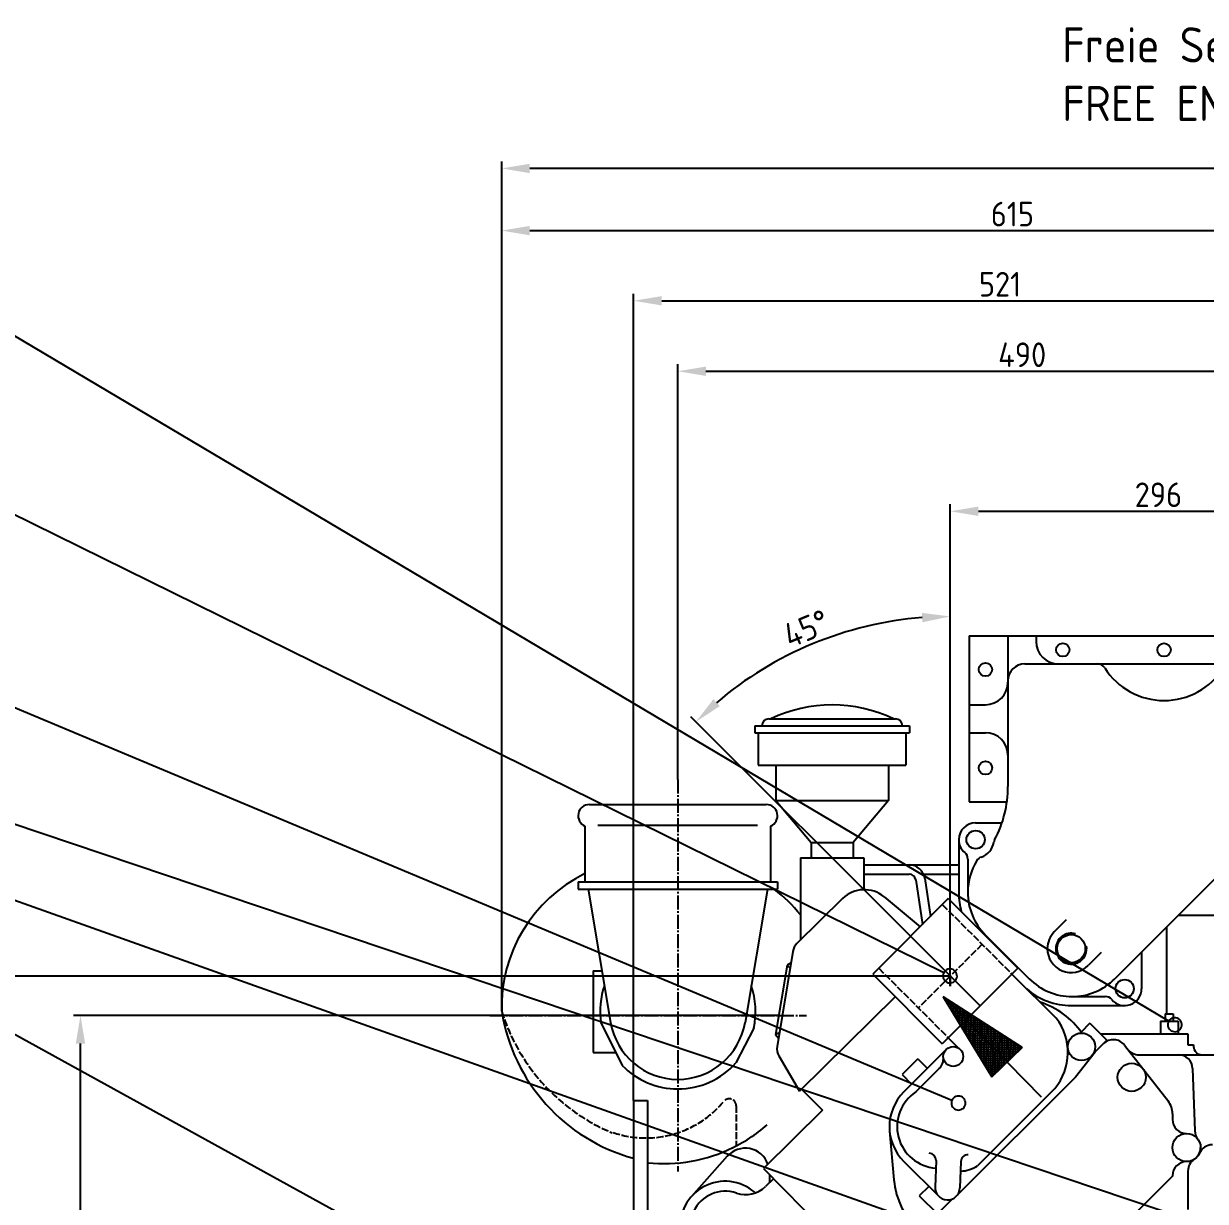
# Model space of a CAD drawing. Extents: x 138 to 6334, y 107 to 3959.
# Drawn here: x 2942 to 3782, y 3121 to 3959 of the extents above; entities that cross this region are included whole.
import ezdxf

# ---------------------------------------------------------------- set-up
doc = ezdxf.new("R2010")
doc.units = 0
doc.linetypes.add('GEN3', pattern=[6.25, 5, -1.25])
doc.linetypes.add('GEN7', pattern=[13.75, 10, -1.25, 1.25, -1.25])
doc.layers.get('0').update_dxf_attribs({"linetype": 'CONTINUOUS'})
doc.layers.get('DEFPOINTS').update_dxf_attribs({"linetype": 'CONTINUOUS'})
for name, color, linetype in [('15_108-0', 7, 'CONTINUOUS'), ('5', 3, 'CONTINUOUS'), ('RASTER-6', 2, 'CONTINUOUS'), ('RICHTUNG-0', 7, 'CONTINUOUS'), ('TV-4', 3, 'CONTINUOUS'), ('TV-6', 2, 'CONTINUOUS'), ('WV-0', 7, 'CONTINUOUS'), ('WV-3', 6, 'GEN3'), ('WV-4', 3, 'CONTINUOUS'), ('WV-7', 4, 'GEN7')]:
    doc.layers.add(name, color=color, linetype=linetype)
doc.styles.get("Standard").update_dxf_attribs({"font": 'geniso.shx'})
doc.dimstyles.new('GEN-ISO', dxfattribs={"dimscale": 5, "dimtxt": 3.5, "dimasz": 4, "dimexe": 1, "dimexo": 0, "dimgap": 0.6, "dimtad": 1, "dimtxsty": 'STANDARD', "dimcen": 0, "dimclrd": 256, "dimclre": 256, "dimclrt": 2, "dimazin": 3, "dimtp": 0.1, "dimtm": 0.1, "dimtfac": 0.71, "dimtdec": 3, "dimtmove": 0, "dimatfit": 3, "dimtzin": 0})

# ---------------------------------------------------------------- blocks, each defined once
blk = doc.blocks.new('*D27')
at = {"linetype": 'BYBLOCK'}
for p, q in [((3407.282195, 3421.219743), (3407.282195, 3716.488736)), ((3897.042195, 3558.923431), (3897.042195, 3716.488736)), ((3427.282195, 3711.488736), (3877.042195, 3711.488736))]:
    blk.add_line(p, q, dxfattribs=at)
for points in [[(3427.282195, 3714.822069), (3427.282195, 3708.155402), (3407.282195, 3711.488736)], [(3877.042195, 3714.822069), (3877.042195, 3708.155402), (3897.042195, 3711.488736)]]:
    blk.add_solid(points, dxfattribs=at)
at = {"layer": 'DEFPOINTS', "color": 0, "linetype": 'BYBLOCK'}
for p in [(3897.042195, 3711.488736), (3897.042195, 3558.923431), (3407.282195, 3421.219743)]:
    blk.add_point(p, dxfattribs=at)
at = {"color": 2, "linetype": 'BYBLOCK', "insert": (3652.162195, 3723.238736), "char_height": 17.5, "attachment_point": 5}
blk.add_mtext('490', dxfattribs=at)
blk = doc.blocks.new('*D28')
at = {"linetype": 'BYBLOCK'}
for p, q in [((3375.815195, 3192.865743), (3375.815195, 3766.623024)), ((3897.042195, 3546.20966), (3897.042195, 3766.623024)), ((3395.815195, 3761.623024), (3877.042195, 3761.623024))]:
    blk.add_line(p, q, dxfattribs=at)
for points in [[(3395.815195, 3764.956357), (3395.815195, 3758.289691), (3375.815195, 3761.623024)], [(3877.042195, 3764.956357), (3877.042195, 3758.289691), (3897.042195, 3761.623024)]]:
    blk.add_solid(points, dxfattribs=at)
at = {"layer": 'DEFPOINTS', "color": 0, "linetype": 'BYBLOCK'}
for p in [(3897.042195, 3761.623024), (3897.042195, 3546.20966), (3375.815195, 3192.865743)]:
    blk.add_point(p, dxfattribs=at)
at = {"color": 2, "linetype": 'BYBLOCK', "insert": (3636.428695, 3773.373024), "char_height": 17.5, "attachment_point": 5}
blk.add_mtext('521', dxfattribs=at)
blk = doc.blocks.new('*D29')
at = {"linetype": 'BYBLOCK'}
for p, q in [((3282.042326, 3256.325279), (3282.042326, 3816.530701)), ((3897.042195, 3549.128756), (3897.042195, 3816.530701)), ((3302.042326, 3811.530701), (3877.042195, 3811.530701))]:
    blk.add_line(p, q, dxfattribs=at)
for points in [[(3302.042326, 3814.864035), (3302.042326, 3808.197368), (3282.042326, 3811.530701)], [(3877.042195, 3814.864035), (3877.042195, 3808.197368), (3897.042195, 3811.530701)]]:
    blk.add_solid(points, dxfattribs=at)
at = {"layer": 'DEFPOINTS', "color": 0, "linetype": 'BYBLOCK'}
for p in [(3897.042195, 3811.530701), (3897.042195, 3549.128756), (3282.042326, 3256.325279)]:
    blk.add_point(p, dxfattribs=at)
at = {"color": 2, "linetype": 'BYBLOCK', "insert": (3645.198791, 3823.280701), "char_height": 17.5, "attachment_point": 5}
blk.add_mtext('615', dxfattribs=at)
blk = doc.blocks.new('*D30')
at = {"linetype": 'BYBLOCK'}
for p, q in [((3282.042326, 3256.325279), (3282.042326, 3860.734549)), ((4496.802197, 3256.326537), (4496.802197, 3860.734549)), ((4476.802197, 3855.734549), (3302.042326, 3855.734549))]:
    blk.add_line(p, q, dxfattribs=at)
for points in [[(3302.042326, 3859.067882), (3302.042326, 3852.401216), (3282.042326, 3855.734549)], [(4476.802197, 3859.067882), (4476.802197, 3852.401216), (4496.802197, 3855.734549)]]:
    blk.add_solid(points, dxfattribs=at)
at = {"layer": 'DEFPOINTS', "color": 0, "linetype": 'BYBLOCK'}
for p in [(3282.042326, 3855.734549), (3282.042326, 3256.325279), (4496.802197, 3256.326537)]:
    blk.add_point(p, dxfattribs=at)
at = {"color": 2, "linetype": 'BYBLOCK', "insert": (3890.605877, 3867.484549), "char_height": 17.5, "attachment_point": 5}
blk.add_mtext('1215', dxfattribs=at)
blk = doc.blocks.new('*D31')
at = {"linetype": 'BYBLOCK'}
blk.add_line((3572.744253, 3309.600801), (3416.628409, 3465.716645), dxfattribs=at)
blk.add_arc((3600.991695, 3281.353358), 255.72906, 94.482118, 130.517882, dxfattribs=at)
for points in [[(3580.876646, 3539.631125), (3581.137338, 3532.969557), (3600.991695, 3537.082418)], [(3437.111325, 3473.312029), (3432.585223, 3478.206806), (3420.163943, 3462.181111)]]:
    blk.add_solid(points, dxfattribs=at)
at = {"layer": 'DEFPOINTS', "color": 0, "linetype": 'BYBLOCK'}
for p in [(3600.991695, 3599.983855), (3534.804144, 3528.368662), (3572.744253, 3309.600801), (3600.991695, 3281.279243), (3622.242253, 3260.102801)]:
    blk.add_point(p, dxfattribs=at)
at = {"color": 2, "linetype": 'BYBLOCK', "insert": (3498.63189, 3528.471787), "char_height": 17.5, "attachment_point": 5, "rotation": 22.499966863}
blk.add_mtext('45°', dxfattribs=at)
blk = doc.blocks.new('*D32')
at = {"linetype": 'BYBLOCK'}
for p, q in [((3601.029195, 3281.316743), (3601.029195, 3616.900184)), ((3897.042195, 3551.897529), (3897.042195, 3616.900184)), ((3621.029195, 3611.900184), (3877.042195, 3611.900184))]:
    blk.add_line(p, q, dxfattribs=at)
for points in [[(3621.029195, 3615.233518), (3621.029195, 3608.566851), (3601.029195, 3611.900184)], [(3877.042195, 3615.233518), (3877.042195, 3608.566851), (3897.042195, 3611.900184)]]:
    blk.add_solid(points, dxfattribs=at)
at = {"layer": 'DEFPOINTS', "color": 0, "linetype": 'BYBLOCK'}
for p in [(3897.042195, 3611.900184), (3897.042195, 3551.897529), (3601.029195, 3281.316743)]:
    blk.add_point(p, dxfattribs=at)
at = {"color": 2, "linetype": 'BYBLOCK', "insert": (3749.035695, 3623.650184), "char_height": 17.5, "attachment_point": 5}
blk.add_mtext('296', dxfattribs=at)
blk = doc.blocks.new('*D36')
at = {"linetype": 'BYBLOCK'}
for p, q in [((3479.062462, 3253.329743), (2977.539046, 3253.329743)), ((2982.539046, 2878.329743), (2982.539046, 3233.329743)), ((3602.040438, 2858.329743), (2977.539046, 2858.329743))]:
    blk.add_line(p, q, dxfattribs=at)
for points in [[(2979.205713, 3233.329743), (2985.87238, 3233.329743), (2982.539046, 3253.329743)], [(2979.205713, 2878.329743), (2985.87238, 2878.329743), (2982.539046, 2858.329743)]]:
    blk.add_solid(points, dxfattribs=at)
at = {"layer": 'DEFPOINTS', "color": 0, "linetype": 'BYBLOCK'}
for p in [(2982.539046, 3253.329743), (3479.062462, 3253.329743), (3602.040438, 2858.329743)]:
    blk.add_point(p, dxfattribs=at)
at = {"color": 2, "linetype": 'BYBLOCK', "insert": (2970.789046, 3092.654389), "char_height": 17.5, "attachment_point": 5, "rotation": 90}
blk.add_mtext('395', dxfattribs=at)
blk = doc.blocks.new('*D100')
at = {"linetype": 'BYBLOCK'}
for p, q in [((3601.194385, 3281.150668), (2927.351057, 3281.150668)), ((2932.351057, 3261.150668), (2932.351057, 2878.329743)), ((3499.602862, 2858.329743), (2927.351057, 2858.329743))]:
    blk.add_line(p, q, dxfattribs=at)
for points in [[(2929.017724, 3261.150668), (2935.684391, 3261.150668), (2932.351057, 3281.150668)], [(2929.017724, 2878.329743), (2935.684391, 2878.329743), (2932.351057, 2858.329743)]]:
    blk.add_solid(points, dxfattribs=at)
at = {"layer": 'DEFPOINTS', "color": 0, "linetype": 'BYBLOCK'}
for p in [(3601.194385, 3281.150668), (2932.351057, 2858.329743), (3499.602862, 2858.329743)]:
    blk.add_point(p, dxfattribs=at)
at = {"color": 2, "linetype": 'BYBLOCK', "insert": (2920.601057, 3083.876737), "char_height": 17.5, "attachment_point": 5, "rotation": 90}
blk.add_mtext('423', dxfattribs=at)
blk = doc.blocks.new('*X107')
at = {"color": 0}
for p, q in [((447, 262.90475), (447.077391, 262.982141)), ((447, 262.455737), (447.442214, 262.897951)), ((451.785013, 258.104234), (447, 262.889246)), ((447, 262.006724), (447.807037, 262.813761)), ((447, 261.557711), (448.17186, 262.729571)), ((447, 261.108698), (448.536683, 262.645381)), ((447, 260.659685), (448.901506, 262.561191)), ((447, 260.210673), (449.266328, 262.477001)), ((451.42019, 258.020044), (447, 262.440234)), ((447, 259.76166), (449.631151, 262.392811)), ((447, 259.312647), (449.995974, 262.308621)), ((447, 258.863634), (450.360797, 262.224431)), ((452.149836, 258.188424), (447.439737, 262.898522)), ((452.514658, 258.272613), (448.023454, 262.763818)), ((452.879481, 258.356803), (448.60717, 262.629115)), ((453.244304, 258.440993), (449.190887, 262.494411)), ((453.609127, 258.525183), (449.774604, 262.359707)), ((453.97395, 258.609373), (450.35832, 262.225003)), ((447, 258.414621), (450.72562, 262.140242)), ((447, 257.965609), (451.090443, 262.056052)), ((451.055367, 257.935854), (447, 261.991221)), ((447, 257.516596), (451.455266, 261.971862)), ((447, 257.067583), (451.820089, 261.887672)), ((450.690544, 257.851664), (447, 261.542208)), ((450.325721, 257.767474), (447, 261.093195)), ((449.960898, 257.683284), (447, 260.644182)), ((447.495859, 257.114429), (452.184912, 261.803482)), ((448.079575, 257.249133), (452.549735, 261.719292)), ((448.663292, 257.383837), (452.914557, 261.635102)), ((449.247009, 257.51854), (453.27938, 261.550912)), ((449.830725, 257.653244), (453.644203, 261.466722)), ((450.414442, 257.787948), (454.009026, 261.382532)), ((454.338773, 258.693563), (450.942037, 262.090299)), ((450.998159, 257.922652), (454.373849, 261.298343)), ((454.703596, 258.777753), (451.525753, 261.955595)), ((451.581875, 258.057356), (454.738672, 261.214153)), ((455.068419, 258.861943), (452.10947, 261.820892)), ((452.165592, 258.19206), (455.103495, 261.129963)), ((455.433242, 258.946133), (452.693187, 261.686188)), ((452.749309, 258.326764), (455.468318, 261.045773)), ((455.798065, 259.030323), (453.276903, 261.551484)), ((453.333025, 258.461467), (455.833141, 260.961583)), ((456.162888, 259.114513), (453.86062, 261.41678)), ((453.916742, 258.596171), (456.197964, 260.877393)), ((456.52771, 259.198702), (454.444337, 261.282076)), ((454.500458, 258.730875), (456.562787, 260.793203)), ((456.892533, 259.282892), (455.028053, 261.147372)), ((455.084175, 258.865579), (456.927609, 260.709013)), ((457.257356, 259.367082), (455.61177, 261.012668)), ((455.667892, 259.000283), (457.292432, 260.624823)), ((457.622179, 259.451272), (456.195487, 260.877965)), ((456.251608, 259.134987), (457.657255, 260.540633)), ((457.987002, 259.535462), (456.779203, 260.743261)), ((458.351825, 259.619652), (457.36292, 260.608557)), ((449.596075, 257.599094), (447, 260.19517)), ((449.231252, 257.514904), (447, 259.746157)), ((448.866429, 257.430714), (447, 259.297144)), ((448.501607, 257.346525), (447, 258.848131)), ((456.835325, 259.26969), (458.022078, 260.456444)), ((457.419042, 259.404394), (458.386901, 260.372254)), ((458.716648, 259.703842), (457.946637, 260.473853)), ((458.002758, 259.539098), (458.751724, 260.288064)), ((459.081471, 259.788032), (458.530353, 260.339149)), ((458.586475, 259.673802), (459.116547, 260.203874)), ((459.446294, 259.872222), (459.11407, 260.204445)), ((459.170192, 259.808506), (459.48137, 260.119684)), ((459.811117, 259.956412), (459.697787, 260.069742)), ((459.753908, 259.94321), (459.846193, 260.035494)), ((448.136784, 257.262335), (447, 258.399118)), ((447.771961, 257.178145), (447, 257.950106)), ((447.407138, 257.093955), (447, 257.501093)), ((447.042315, 257.009765), (447, 257.05208))]:
    blk.add_line(p, q, dxfattribs=at)

msp = doc.modelspace()

# ---------------------------------------------------------------- linework, layer by layer
at = {"layer": '15_108-0', "linetype": 'CONTINUOUS'}
msp.add_line((3601.029195, 3274.254743), (3601.029195, 3353.876743), dxfattribs=at)
at = {"layer": '5'}
for points in [[(3756.34257, 3249.296353, 1), (3764.942112, 3244.19264, 1), (3756.34257, 3249.296353), (2732.384056, 3857.001945), (2661.884056, 3857.001945)], [(3596.340046, 3283.611155, 1), (3605.310142, 3279.191045, 1), (3596.340046, 3283.611155), (2732.384056, 3709.334678), (2640.009056, 3709.334678)], [(3602.243871, 3192.923693, 1), (3611.467918, 3189.061446, 1), (3602.243871, 3192.923693), (2732.384056, 3557.147052), (2639.747737, 3557.147052)], [(3793.596724, 3100.071862, 1), (3803.073343, 3096.879105, 1), (3793.596724, 3100.071862), (2733.891838, 3457.095922), (2584.390362, 3457.095922)], [(3654.915168, 3079.056584, 1), (3664.336336, 3075.703735, 1), (3654.915168, 3079.056584), (2732.384056, 3407.37123), (2646.249213, 3407.37123)], [(3551.214392, 2900.482769, 1), (3559.973026, 2895.657179, 1), (3551.214392, 2900.482769), (2732.384056, 3351.619303), (2641.249213, 3351.619303)]]:
    msp.add_lwpolyline(points, format="xyb", dxfattribs=at)
at = {"layer": 'RICHTUNG-0'}
for p, q in [((3652.131841, 3230.624172), (3595.941684, 3266.57784)), ((3665.89798, 3195.120744), (3595.941684, 3266.57784)), ((3595.941684, 3266.57784), (3630.694712, 3209.637283)), ((3630.694712, 3209.637283), (3652.131841, 3230.624172))]:
    msp.add_line(p, q, dxfattribs=at)
at = {"layer": 'TV-4'}
msp.add_line((3601.029195, 3281.316743), (3601.029195, 3274.254743), dxfattribs=at)
msp.add_arc((3687.042195, 3300.829743), 11, 74.645, 180, dxfattribs=at)
msp.add_point((3601.029195, 3281.316743), dxfattribs=at)
at = {"layer": 'TV-6'}
msp.add_line((3769.833195, 3240.329743), (3770.042195, 3232.329743), dxfattribs=at)
msp.add_arc((3787.372195, 3151.329743), 10, 90, 156.422, dxfattribs=at)
at = {"layer": 'WV-0'}
for p, q in [((3614.542195, 3523.329743), (3614.542195, 3405.329743)), ((3614.542195, 3523.329743), (4179.542195, 3523.329743)), ((3642.042195, 3523.329743), (3642.042195, 3416.081743)), ((3662.042195, 3523.329743), (3662.042195, 3519.329743)), ((3654.042195, 3503.329743), (4140.042195, 3503.329743)), ((3614.542195, 3474.329743), (3626.042195, 3474.329743)), ((3472.042195, 3464.211743), (3562.042195, 3464.211743)), ((3462.042195, 3459.211743), (3462.042195, 3454.211743)), ((3462.042195, 3459.211743), (3572.042195, 3459.211743)), ((3462.042195, 3454.211743), (3572.042195, 3454.211743)), ((3464.542195, 3454.211743), (3464.542195, 3431.211743)), ((3569.542195, 3454.211743), (3569.542195, 3431.211743)), ((3572.042195, 3459.211743), (3572.042195, 3454.211743)), ((3614.542195, 3454.329743), (3626.042195, 3454.329743)), ((3464.542195, 3431.211743), (3569.542195, 3431.211743)), ((3477.042195, 3431.211743), (3477.042195, 3406.211743)), ((3557.042195, 3431.211743), (3557.042195, 3406.211743)), ((3344.392195, 3403.329743), (3470.171195, 3403.329743)), ((3477.042195, 3406.211743), (3502.042195, 3376.417743)), ((3477.042195, 3406.211743), (3557.042195, 3406.211743)), ((3557.042195, 3406.211743), (3532.042195, 3376.417743)), ((3614.542195, 3405.329743), (3641.316195, 3405.329743)), ((3341.282195, 3387.958743), (3341.282195, 3348.329743)), ((3350.346195, 3388.638743), (3463.985195, 3388.638743)), ((3473.282195, 3387.958743), (3473.282195, 3348.329743)), ((3619.042195, 3390.329743), (3637.784195, 3390.329743)), ((3832.506195, 3393.865743), (3718.006195, 3279.365743)), ((3607.042195, 3378.329743), (3607.042195, 3340.290743)), ((3502.042195, 3376.417743), (3502.042195, 3365.329743)), ((3502.042195, 3376.417743), (3532.042195, 3376.417743)), ((3532.042195, 3376.417743), (3532.042195, 3365.329743)), ((3494.542195, 3365.329743), (3494.542195, 3306.914743)), ((3494.542195, 3365.329743), (3539.542195, 3365.329743)), ((3539.542195, 3365.329743), (3539.542195, 3342.745743)), ((3613.488195, 3364.527743), (3613.488195, 3340.883743)), ((3539.542195, 3360.376743), (3607.042195, 3360.376743)), ((3539.542195, 3353.876743), (3571.739195, 3353.876743)), ((3581.937195, 3353.876743), (3607.042195, 3353.876743)), ((3336.392195, 3348.329743), (3336.392195, 3343.017743)), ((3336.392195, 3348.329743), (3478.171195, 3348.329743)), ((3478.171195, 3348.329743), (3478.171195, 3343.017743)), ((3576.437195, 3349.827743), (3581.182195, 3318.037743)), ((3582.866195, 3350.786743), (3586.900195, 3323.756743)), ((3336.392195, 3343.017743), (3478.171195, 3343.017743)), ((3343.555195, 3343.017743), (3359.500195, 3248.283743)), ((3471.009195, 3343.017743), (3455.063195, 3248.283743)), ((3524.460195, 3336.413743), (3491.990195, 3304.397743)), ((3599.614195, 3336.470743), (3545.874195, 3282.730743)), ((3553.990195, 3337.649743), (3579.520195, 3316.376743)), ((3599.614195, 3336.470743), (3649.112195, 3286.973743)), ((3683.553195, 3321.382743), (3675.021195, 3312.850743)), ((3763.195195, 3324.553743), (4030.889195, 3324.553743)), ((3625.424195, 3311.136743), (3657.195195, 3279.365743)), ((3754.709195, 3316.068743), (3754.709195, 3254.392743)), ((3572.744253, 3309.600801), (3622.271461, 3260.073592)), ((3489.145195, 3298.910743), (3477.929195, 3231.185743)), ((3708.413195, 3298.159743), (3699.063195, 3288.808743)), ((3737.042195, 3298.401743), (3737.042195, 3272.329743)), ((3484.967195, 3288.980743), (3476.797195, 3239.652743)), ((3487.776195, 3290.642743), (3484.967195, 3288.980743)), ((3649.112195, 3286.973743), (3595.372195, 3233.232743)), ((3347.016195, 3285.069743), (3347.016195, 3226.949743)), ((3347.016195, 3285.069743), (3353.308195, 3285.069743)), ((3545.874195, 3282.730743), (3595.372195, 3233.232743)), ((3644.869195, 3282.730743), (3677.269195, 3250.330743)), ((3561.953195, 3266.651743), (3493.725195, 3199.377743)), ((3687.600195, 3266.771743), (3711.243195, 3266.771743)), ((3687.003195, 3260.329743), (3725.042195, 3260.329743)), ((3753.749195, 3254.392743), (3759.591195, 3254.392743)), ((3753.749195, 3254.392743), (3753.749195, 3249.177743)), ((3759.591195, 3254.392743), (3759.591195, 3249.177743)), ((3352.577195, 3248.369743), (3367.744195, 3217.690743)), ((3461.228195, 3244.257743), (3448.575195, 3219.572743)), ((3700.363195, 3247.850743), (3694.045195, 3241.532743)), ((3700.363195, 3247.850743), (3712.469195, 3235.744743)), ((3750.545195, 3249.177743), (3750.545195, 3240.329743)), ((3750.545195, 3249.177743), (3763.110195, 3249.177743)), ((3763.110195, 3249.177743), (3763.110195, 3240.329743)), ((3476.797195, 3239.652743), (3478.921195, 3237.174743)), ((3599.614195, 3237.475743), (3607.213195, 3229.876743)), ((3712.469195, 3235.744743), (3702.693195, 3225.968743)), ((3707.884195, 3240.329743), (3769.833195, 3240.329743)), ((3347.016195, 3226.949743), (3363.167195, 3226.949743)), ((3598.155195, 3229.104743), (3568.001195, 3198.950743)), ((3704.030195, 3227.305743), (3690.138195, 3209.514743)), ((3724.849195, 3232.247743), (3755.870195, 3192.476743)), ((3770.042195, 3232.329743), (3774.042195, 3232.329743)), ((3774.042195, 3232.329743), (3774.042195, 3231.329743)), ((3479.143195, 3224.536743), (3493.725195, 3199.377743)), ((3577.961195, 3222.479743), (3566.767195, 3211.286743)), ((3577.961195, 3222.479743), (3584.745195, 3215.694743)), ((3735.127195, 3225.329743), (4031.596195, 3225.329743)), ((3566.767195, 3211.286743), (3573.552195, 3204.501743)), ((3593.227195, 3215.532743), (3576.590195, 3198.894743)), ((3773.379195, 3215.678743), (3774.935195, 3171.130743)), ((3690.138195, 3209.514743), (3605.299195, 3124.675743)), ((3495.302195, 3200.932743), (3510.175195, 3185.848743)), ((3675.453195, 3201.401743), (3620.502195, 3146.450743)), ((3375.815195, 3192.865743), (3385.815195, 3192.865743)), ((3375.815195, 3192.865743), (3375.815195, 3106.623743)), ((3385.815195, 3192.865743), (3385.815195, 3110.724743)), ((3510.175195, 3185.848743), (3468.162195, 3144.423743)), ((3759.042195, 3183.251743), (3759.042195, 3179.329743)), ((3557.888195, 3171.092743), (3560.978195, 3136.449743)), ((3442.489195, 3153.154743), (3417.088195, 3124.649743)), ((3468.162195, 3144.423743), (3536.161195, 3075.460743)), ((3568.001195, 3149.453743), (3592.778195, 3124.675743)), ((3590.910195, 3150.143743), (3590.192195, 3131.273743)), ((3608.605195, 3149.469743), (3607.886195, 3130.599743)), ((3475.291195, 3137.193743), (3469.608195, 3131.589743)), ((3472.410195, 3140.114743), (3472.499195, 3134.439743)), ((3759.042195, 3138.936743), (3721.896195, 3101.790743)), ((3759.042195, 3139.329743), (3759.042195, 3138.936743)), ((3770.042195, 3142.626743), (3770.042195, 3115.262743)), ((3585.739195, 3131.715743), (3579.025195, 3125.001743)), ((3579.025195, 3125.001743), (3591.923195, 3112.104743)), ((3602.687195, 3122.869743), (3591.923195, 3112.104743))]:
    msp.add_line(p, q, dxfattribs=at)
for centre, radius in [((3681.042195, 3513.329743), 4.75), ((3753.042195, 3513.329743), 4.75), ((3626.042195, 3499.329743), 4.75), ((3626.042195, 3429.329743), 4.75), ((3619.042195, 3378.329743), 6.5), ((3687.042195, 3300.829743), 10), ((3725.042195, 3272.329743), 6.5), ((3694.388195, 3231.069743), 9.746), ((3603.142195, 3224.117743), 7.053), ((3730.042195, 3209.329743), 10), ((3769.042195, 3159.329743), 10)]:
    msp.add_circle(centre, radius, dxfattribs=at)
for centre, radius, start, end in [((3678.042195, 3519.329743), 16, 180, 270), ((3654.042195, 3491.329743), 12, 90, 180), ((3705.756195, 3497.329743), 6, 32.392, 90), ((3753.042195, 3527.329743), 50, 212.392, 327.608), ((3626.042195, 3490.329743), 16, 270, 0), ((3517.042195, 3374.211743), 100, 64.158, 115.842), ((3472.042195, 3459.211743), 5, 90, 180), ((3562.042195, 3459.211743), 5, 0, 90), ((3626.042195, 3438.329743), 16, 0, 90), ((3562.042195, 3416.081743), 80, 331.775, 0), ((3344.392195, 3395.329743), 8, 90, 247.12), ((3470.171195, 3395.329743), 8, 292.88, 90), ((3619.042195, 3378.329743), 12, 90, 180), ((3619.042195, 3378.329743), 12, 180, 230.066), ((3637.816195, 3375.409743), 6, 151.775, 171.158), ((3619.042195, 3378.329743), 13, 288.212, 351.158), ((3607.488195, 3364.527743), 6, 0, 50.066), ((3656.488195, 3340.883743), 43, 148.382, 180), ((3624.980195, 3360.281743), 6, 108.212, 148.382), ((3387.629195, 3259.272743), 105.628, 116.026, 181.599), ((3571.739195, 3349.126743), 11.25, 8.489, 90), ((3571.739195, 3349.126743), 4.75, 8.489, 90), ((3421.782195, 3268.983743), 91.701, 37.491, 53.837), ((3539.906195, 3320.748743), 22, 50.197, 134.597), ((3655.042195, 3340.290743), 48, 180, 195.786), ((3656.488195, 3340.883743), 43, 180, 225), ((3687.042195, 3300.829743), 17, 135, 180), ((3499.011195, 3297.276743), 10, 134.597, 170.597), ((3687.042195, 3300.829743), 17, 180, 315), ((3687.600195, 3309.771743), 43, 225, 270), ((3687.600195, 3309.771743), 43, 270, 315), ((3407.282195, 3256.325743), 55.28, 160.779, 188.275), ((3407.282195, 3256.325743), 55.28, 347.39, 19.221), ((3687.003195, 3308.329743), 48, 228.798, 270), ((3725.042195, 3272.329743), 12, 219.951, 0), ((3648.252195, 3209.236743), 56.035, 34.299, 72.783), ((3711.243195, 3260.771743), 6, 39.951, 90), ((3410.049195, 3276.749743), 129.626, 189.065, 254.687), ((3407.282195, 3256.325743), 48.454, 189.554, 270), ((3407.282195, 3256.325743), 48.454, 270, 350.446), ((3644.193195, 3227.060743), 40.441, 320.62, 37.125), ((3716.964195, 3226.096743), 10, 37.954, 135), ((3487.795195, 3229.551743), 10, 170.597, 210.097), ((3735.127195, 3235.329743), 10, 217.954, 270), ((3780.042195, 3231.329743), 6, 180, 270), ((3407.282195, 3256.325743), 55.28, 270, 318.33), ((3586.156195, 3222.603743), 10, 315, 5.093), ((3763.385195, 3215.329743), 10, 2, 90), ((3407.282195, 3256.325743), 55.28, 224.339, 270), ((3592.750195, 3174.202743), 35, 135, 225), ((3592.750195, 3174.202743), 29.511, 123.202, 266.028), ((3744.042195, 3183.251743), 15, 0, 37.954), ((3769.042195, 3179.329743), 10, 180, 270), ((3397.352195, 3259.576743), 111.617, 294.895, 311.229), ((3784.929195, 3171.479743), 10, 182, 217.408), ((3397.352195, 3259.576743), 111.617, 264.067, 296.14), ((3455.267195, 3141.767743), 17.115, 19.857, 138.295), ((3585.914195, 3150.334743), 5, 357.818, 87.818), ((3613.601195, 3149.279743), 5, 87.818, 177.818), ((3769.042195, 3159.329743), 10, 303.367, 359.994), ((3607.589195, 3166.038743), 23.461, 271.842, 303.393), ((3769.042195, 3139.329743), 10, 90, 180), ((3780.042195, 3142.626743), 10, 123.367, 180), ((3440.978195, 3103.360743), 32, 49.064, 255.964), ((3617.039195, 3141.449743), 56.283, 185.097, 228.026), ((3440.978195, 3103.360743), 24.906, 71.044, 322.808), ((3455.566195, 3145.831743), 20, 251.044, 314.597), ((3599.039195, 3130.936743), 8.854, 177.818, 357.818)]:
    msp.add_arc(centre, radius, start, end, dxfattribs=at)
at = {"layer": 'WV-3'}
for p, q in [((3595.372195, 3332.227743), (3644.869195, 3282.730743)), ((3623.582195, 3303.869743), (3578.401195, 3258.688743)), ((3484.967195, 3288.980743), (3487.158195, 3286.908743)), ((3550.117195, 3286.973743), (3599.614195, 3237.475743)), ((3479.539195, 3240.908743), (3476.797195, 3239.652743)), ((3683.496195, 3221.782743), (3683.777195, 3221.501743)), ((3448.871195, 3189.034743), (3448.871195, 3160.561743))]:
    msp.add_line(p, q, dxfattribs=at)
for centre, radius, start, end in [((3413.841195, 3297.171743), 137.983, 197.219, 247.292), ((3443.871195, 3189.034743), 5, 0, 140.279), ((3384.508195, 3238.356743), 72.179, 251.293, 320.279)]:
    msp.add_arc(centre, radius, start, end, dxfattribs=at)
at = {"layer": 'WV-4'}
msp.add_arc((3687.042195, 3300.829743), 11, 180, 9.812, dxfattribs=at)
at = {"layer": 'WV-7'}
for p, q in [((3407.282195, 3421.219743), (3407.282195, 3142.387743)), ((3273.638195, 3253.329743), (3498.841195, 3253.329743))]:
    msp.add_line(p, q, dxfattribs=at)

# ---------------------------------------------------------------- block references
at = {"layer": 'RICHTUNG-0', "xscale": 5, "yscale": 5, "zscale": 5, "rotation": 134.391951}
msp.add_blockref('*X107', (6133.878748, 2532.496472), dxfattribs=at)

# ---------------------------------------------------------------- texts
at = {"layer": 'RASTER-6', "color": 7, "insert": (3680.56354, 3956.119729), "char_height": 25, "width": 591.294458, "attachment_point": 1}
msp.add_mtext('{Freie Seite (KGS)}\\P{FREE END (KGS)}', dxfattribs=at)

# ---------------------------------------------------------------- dimensions: what is measured, and where the dimension line sits
at = {"layer": '5'}
for base, p1, p2, picture, middle in [((3282.042326, 3855.734549), (4496.802197, 3256.326537), (3282.042326, 3256.325279), '*D30', (3890.605877, 3855.734549)), ((3897.042195, 3811.530701), (3282.042326, 3256.325279), (3897.042195, 3549.128756), '*D29', (3645.198791, 3811.530701)), ((3897.042195, 3611.900184), (3601.029195, 3281.316743), (3897.042195, 3551.897529), '*D32', (3749.035695, 3611.900184))]:
    dim = msp.add_linear_dim(base=base, p1=p1, p2=p2, dimstyle='GEN-ISO', override={"dimdec": 0, "dimpost": '<>'}, dxfattribs=at)
    dim.commit()
    dim.dimension.update_dxf_attribs({"geometry": picture, "text_midpoint": middle, "dimtype": 160})
for base, p1, p2, picture, middle in [((3897.042195, 3761.623024), (3375.815195, 3192.865743), (3897.042195, 3546.20966), '*D28', (3636.428695, 3773.373024)), ((3897.042195, 3711.488736), (3407.282195, 3421.219743), (3897.042195, 3558.923431), '*D27', (3652.162195, 3723.238736))]:
    dim = msp.add_linear_dim(base=base, p1=p1, p2=p2, dimstyle='GEN-ISO', override={"dimdec": 0, "dimpost": '<>'}, dxfattribs=at)
    dim.commit()
    dim.dimension.update_dxf_attribs({"geometry": picture, "text_midpoint": middle})
dim = msp.add_angular_dim_2l(base=(3505.156682, 3518.446172), line1=((3572.744253, 3309.600801), (3622.242253, 3260.102801)), line2=((3600.991695, 3281.279243), (3600.991695, 3599.983855)), dimstyle='GEN-ISO', override={"dimpost": '<>'}, dxfattribs=at)
dim.commit()
dim.dimension.update_dxf_attribs({"geometry": '*D31', "text_midpoint": (3498.63189, 3528.471787)})
for base, p1, p2, override, picture, middle in [((2932.351057, 2858.329743), (3601.194385, 3281.150668), (3499.602862, 2858.329743), {"dimdec": 0, "dimpost": '<>'}, '*D100', (2932.351057, 3083.876737)), ((2982.539046, 3253.329743), (3602.040438, 2858.329743), (3479.062462, 3253.329743), {"dimpost": '<>'}, '*D36', (2982.539046, 3092.654389))]:
    dim = msp.add_linear_dim(base=base, p1=p1, p2=p2, angle=90, dimstyle='GEN-ISO', override=override, dxfattribs=at)
    dim.commit()
    dim.dimension.update_dxf_attribs({"geometry": picture, "text_midpoint": middle, "dimtype": 160})

doc.saveas('drawing.dxf')
